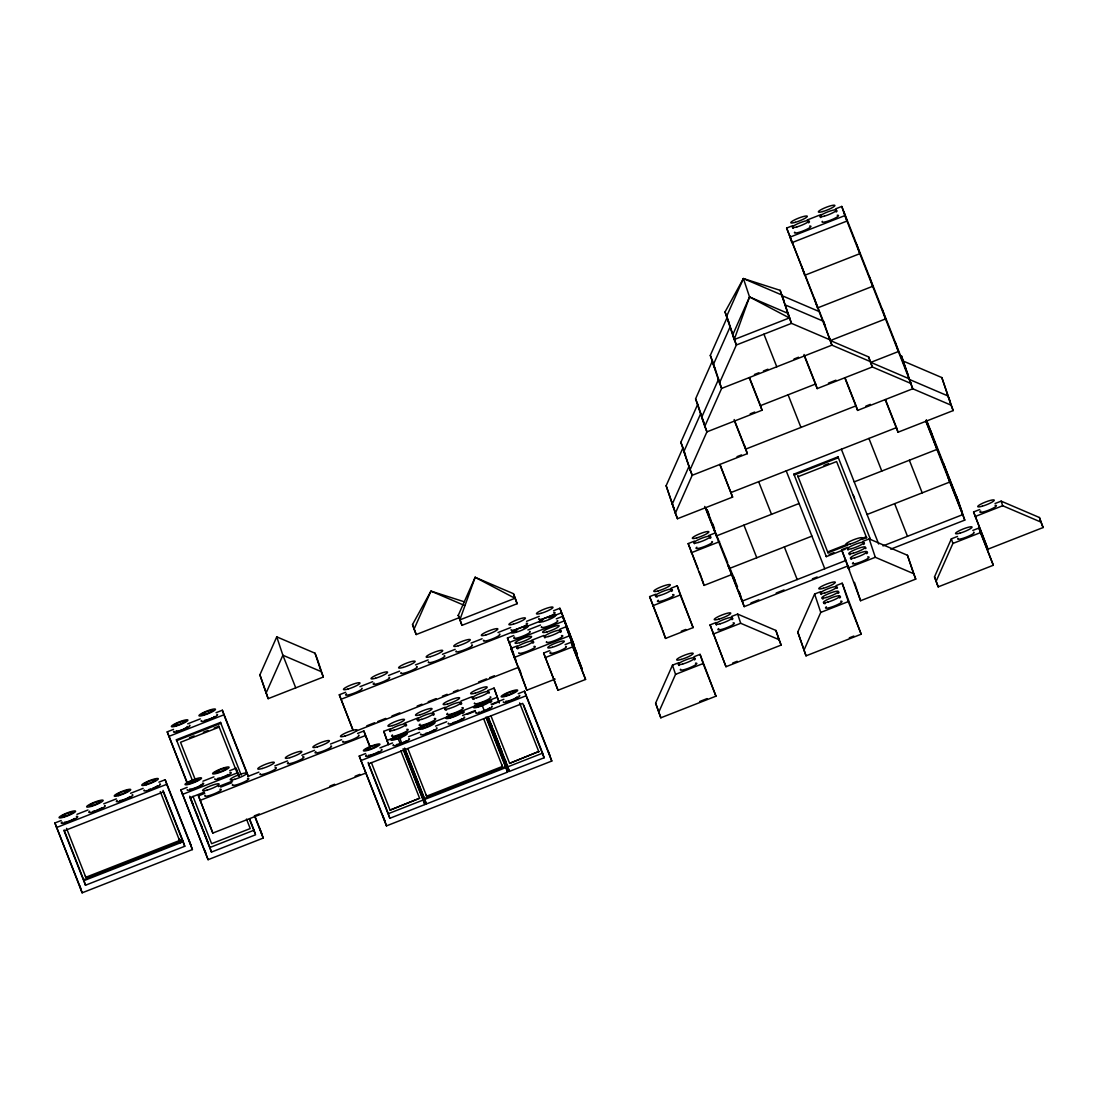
<?xml version="1.0" encoding="UTF-8"?>
<svg xmlns="http://www.w3.org/2000/svg" width="1098" height="1098" viewBox="0 0 1098 1098"><rect width="100%" height="100%" fill="white"/><g stroke="black" fill="none" stroke-linecap="round" stroke-linejoin="round"><path stroke-width="1.5" d="M885.18 399.59L898.04 432.214L953.174 410.583L951.033 405.148L912.754 388.774L910.613 383.339L872.334 366.965L870.192 361.53L831.913 345.156L829.786 339.735L791.507 323.361L780.156 290.339L743.415 278.563L749.536 296.94L734.219 339.557L736.36 344.992L719.492 382.982L721.633 388.418L704.765 426.422L706.92 431.857L690.052 469.848L692.193 475.297L675.339 513.288L677.48 518.723L732.613 497.092L720.068 464.536M259.897 674.845L276.751 636.854L315.03 653.214L317.171 658.663L323.306 677.041L268.159 698.671L259.897 674.845L268.159 698.671M266.018 693.236L282.886 655.231L276.751 636.854M459.101 617.721L416.211 634.548L414.07 629.099L430.938 591.108L464.481 601.855M458.291 615.305L475.146 577.315L513.439 593.689L515.58 599.124L517.103 603.722L461.97 625.338L458.291 615.305L461.97 625.338M783.835 300.372L781.694 294.937L743.415 278.563L726.547 316.567L728.688 322.002M719.492 382.982L710.296 355.409L727.164 317.404L725.023 311.969L743.415 278.563M704.765 426.422L695.583 398.849L712.437 360.844L710.296 355.409M730.225 326.6L713.357 364.591L715.498 370.04M690.052 469.848L680.856 442.288L697.724 404.284L695.583 398.849M789.956 318.749L787.815 313.314L749.536 296.94L732.682 334.945L734.823 340.38M675.339 513.288L666.143 485.714L682.997 447.723L680.856 442.288M700.785 413.466L683.917 451.47L692.193 475.297L747.34 453.666L744.787 446.008M718.572 379.222L701.704 417.226L703.845 422.661M689.132 466.101L672.264 504.106L674.405 509.541M693.922 656.755L700.057 654.353L715.965 696.173L660.831 717.804L655.616 703.173L672.484 665.168L678.605 662.767M658.69 712.355L675.544 674.364L672.484 665.168M836.058 585.618L842.193 583.216L861.175 634.219L806.028 655.849L797.766 632.036L814.62 594.032L820.741 591.63M803.887 650.414L820.755 612.409L814.62 594.032M972.814 530.43L978.936 528.028L993.319 565.25L938.186 586.881L934.508 576.848L951.362 538.844L957.497 536.442M936.045 581.446L952.899 543.441L951.362 538.844M414.07 629.099L412.532 624.515L430.938 591.108L464.619 605.506M398.643 735.344L397.339 735.88L400.084 734.809A8.88 1.455 -21.5 0 1 407.372 733.478A8.88 1.455 -21.5 0 1 400.99 737.513L399.562 738.103M397.956 736.154L399.768 735.44A5.929 0.961 -21.5 0 1 404.627 734.562A5.929 0.961 -21.5 0 1 400.372 737.252L399.411 737.65M401.703 743.538L403.131 742.962A8.88 1.455 -21.5 0 0 408.868 738.638M804.34 355.972L817.2 388.596L872.334 366.965L868.655 356.932L830.376 340.558L786.621 228.068L792.921 225.584M807.099 220.025L821.29 214.467M835.468 208.908L841.768 206.438L908.156 374.981M789.695 237.25L844.829 215.62L841.768 206.438M830.376 340.558L885.523 318.928L882.463 309.746M754.408 374.514L758.924 372.744M763.439 370.973L767.941 369.202M794.019 359.005L798.534 357.234M697.724 404.284L706.92 431.857L762.053 410.227L760.516 405.629L815.663 383.998L804.038 354.476M750.222 413.822L754.724 412.052M828.414 383.147L835.935 380.196M845.076 377.849L856.083 405.807L745.803 449.068L734.178 419.546M737.005 456.672L741.521 454.901M865.828 406.136L870.343 404.366M844.76 377.781L857.62 410.405L912.754 388.774L901.417 355.766L906.015 369.546M731.076 492.508L896.503 427.616L885.496 399.658M837.994 456.85L838.296 457.77L794.183 475.063L793.881 474.144L837.994 456.85L870.426 539.324L870.124 538.404M823.953 465.483L828.592 463.672M187.401 783.807L167.225 731.858L173.525 729.388M187.703 723.815L200.303 718.874M216.059 712.698L222.359 710.228L248.477 776.519M168.749 736.442L223.896 714.812L222.359 710.228M220.52 722.415L220.822 723.335L176.709 740.642L176.407 739.723L220.52 722.415L241.217 775.092M189.501 737.719L194.126 735.907M203.391 732.27L208.03 730.458M214.206 728.029L218.831 726.217L238.499 776.3M732.448 574.281L704.079 585.399L688.172 543.592L694.471 541.122M708.649 535.549L714.949 533.079M799.07 503.502L716.363 535.948L713.81 528.289L727.672 562.547M854.217 481.871L936.923 449.425L930.802 431.047M691.232 552.774L719.588 541.657M353.076 730.445L339.309 694.773L345.664 692.289M359.938 686.689L372.634 681.707M388.5 675.476L399.603 671.125M415.469 664.894L428.165 659.925M442.453 654.312L455.148 649.343M471.015 643.112L482.118 638.761M497.984 632.53L510.68 627.548M526.546 621.331L539.242 616.349M553.529 610.749L559.87 608.251L574.254 645.473L559.87 608.251M340.847 699.371L516.98 630.279M523.321 627.795L542.371 620.315M548.712 617.831L561.407 612.849M516.321 661.243L507.441 638.007L513.74 635.536M527.918 629.964L540.518 625.023M556.274 618.847L562.574 616.376L576.958 653.598L562.574 616.376M508.978 642.605L564.111 620.974M188.746 839.531L192.411 849.564L82.13 892.825L54.9 822.978L61.2 820.508M76.956 814.332L87.991 809.995M103.734 803.818L116.347 798.877M130.525 793.319L143.124 788.364M158.881 782.188L165.18 779.717L190.887 844.966M555.176 679.099L526.82 690.217L510.913 648.41L517.213 645.94M531.391 640.367L543.99 635.426M559.747 629.25L566.046 626.78L581.967 668.586L566.046 626.78M56.437 827.576L166.718 784.315L165.18 779.717M671.07 588.199L677.192 585.797L693.099 627.603L665.539 638.418L649.618 596.612L655.753 594.21M811.93 536.126L729.209 568.558L727.686 563.974L740.532 596.598M867.063 514.495L949.77 482.049L943.649 463.672M513.974 657.592L569.121 635.962M259.553 828.029L263.232 838.062L208.098 859.693L180.854 789.846L187.154 787.376M202.91 781.2L213.945 776.862M229.702 770.686L236.001 768.216L239.103 776.08M652.679 605.794L680.252 594.992L677.192 585.797M182.392 794.444L237.525 772.814L236.001 768.216M565.072 644.622L571.193 642.22L585.577 679.442L558.017 690.258L543.634 653.036L549.755 650.634M366.773 725.819L374.651 722.731M377.808 721.496L385.686 718.408M391.986 715.937L399.864 712.849M417.199 706.041L421.92 704.189M428.22 701.718L436.098 698.63M442.398 696.159L447.133 694.307M453.433 691.836L458.154 689.983M478.632 681.94L486.51 678.852M489.667 677.617L494.388 675.764M356.864 730.746L518.723 667.255M545.157 657.633L572.731 646.818L571.193 642.22M204.228 792.152L190.05 797.711L211.461 852.089L255.573 834.782L249.452 819.245M218.406 786.593L232.584 781.035M365.538 773.17L212.834 833.066L198.45 795.844L204.818 793.346M220.725 787.115L231.856 782.75M247.764 776.506L258.895 772.141M274.802 765.896L287.525 760.914M301.84 755.287L314.563 750.305M330.471 744.06L341.615 739.695M357.523 733.45L363.877 730.952L369.999 746.489M847.766 544.032L827.686 551.91L828.002 552.829L847.697 545.102M861.655 538.583L866.295 536.771L866.596 537.691L861.875 539.543M199.987 800.442L365.414 735.55L363.877 730.952M829.155 554.476L833.876 552.61M863.055 541.314L869.177 538.912L907.456 555.272L915.732 579.099L860.585 600.73L841.617 549.727L847.738 547.312M793.881 474.144L826.314 556.631L845.213 549.206M388.459 744.609L383.778 731.337L390.078 728.866M404.27 723.308L418.448 717.735M432.626 712.177L445.225 707.236M460.982 701.059L472.003 696.722M487.759 690.546L494.059 688.075L499.274 702.706L494.059 688.075M386.853 740.532L497.133 697.271M846.215 560.337L742.07 601.182L738.995 592L740.601 596.077M882.984 545.912L962.63 514.674L956.495 496.282M995.021 503.543L1001.143 501.141L1039.422 517.515L1043.1 527.548L987.953 549.178L973.583 511.956L979.704 509.554M548.108 751.005L551.786 761.038L386.469 825.888L359.238 756.042L365.607 753.544M379.908 747.93L392.617 742.948M408.511 736.717L419.642 732.352M435.535 726.107L446.666 721.743M462.56 715.512L475.269 710.53M491.163 704.285L503.886 699.302M518.187 693.689L524.542 691.191L550.249 756.44M467.199 714.359L475.077 711.257M492.398 704.463L497.133 702.61M750.991 602.926L758.869 599.837M776.19 593.044L784.068 589.942M812.438 578.824L817.159 576.972M681.268 631.213L685.783 629.442M704.738 506.425L744.211 606.631L848.191 565.841M890.725 549.151L964.771 520.109L958.636 501.731L926.506 420.163M975.106 516.554L1002.68 505.739L1040.959 522.099L1043.1 527.548M847.738 568.105L875.312 557.29L913.591 573.664L915.732 579.099M360.775 760.64L526.079 695.789L524.542 691.191M731.515 616.486L737.636 614.084L775.915 630.458L781.117 645.089L725.984 666.719L710.063 624.899L716.198 622.497M404.956 749.577L486.181 717.721L507.592 772.1L426.381 803.956L404.846 748.767M66.539 828.345L85.809 877.288L179.55 840.519L179.098 839.133L183.229 841.686L83.97 880.623L64.082 829.992M713.124 634.095L740.697 623.28L778.976 639.654L781.117 645.089M329.908 786.113L334.629 784.246M355.107 776.217L359.842 774.365M254.571 815.773L259.293 813.92M952.899 543.441L980.473 532.626L978.936 528.028M85.507 885.221L184.766 846.284L182.927 840.766L83.668 879.704L85.507 885.221L64.082 830.843L163.341 791.919L184.766 846.284M249.768 819.314L254.05 830.184L209.938 847.491L189.734 796.228M820.755 612.409L848.315 601.594L842.193 583.216M675.544 674.364L703.118 663.549L700.057 654.353M732.695 663.041L737.197 661.271M417.954 798.919L390.078 810.118L419.505 798.315M509.637 763.343L538.761 751.526L509.637 763.343L490.875 715.649M407.948 748.822L426.614 796.174L502.431 766.431L501.923 764.949M423.334 799.948L424.857 804.546L389.845 818.285L388.321 813.687L423.334 799.948L403.131 748.685M424.157 799.632L506.754 767.228M523.622 705.012L542.59 753.173L507.839 766.802L488.116 716.72M849.33 637.828L853.846 636.058M544.128 757.771L522.703 703.393L487.951 717.021L509.376 771.4L544.128 757.771L542.59 753.173M699.618 701.54L707.139 698.589M398.56 737.966L399.535 737.595M400.701 743.401L402.513 742.687A5.929 0.961 -21.5 0 0 404.27 741.877M397.215 735.935A8.88 1.455 -21.5 0 0 390.833 739.97A8.88 1.455 -21.5 0 0 398.121 738.652L400.386 744.032L401.827 743.497L398.917 735.756M400.386 744.032L401.827 743.497M782.298 295.774L819.053 311.489M785.358 304.969L823.637 321.343L829.786 339.735M903.558 361.201L941.837 377.575L953.174 410.583M909.693 379.579L947.972 395.953L950.113 401.388M323.306 677.041L321.165 671.605L282.886 655.231L295.733 687.856M749.55 296.968L789.352 317.926L791.507 323.361L736.36 344.992L727.164 317.404M426.381 803.956L424.418 798.479L505.753 766.582L486.181 716.87M382.804 815.855L383.724 817.969M204.42 849.66L205.806 852.83M973.583 511.956L987.953 549.178M980.473 532.626L993.319 565.25M926.204 420.109L932.326 435.631M945.186 468.256L958.032 500.88M933.863 440.229L946.709 472.854M959.556 505.478L961.711 510.913M926.218 421.522L935.4 444.827M948.247 477.452L961.093 510.076M844.829 215.62L911.23 384.176M925.916 421.454L964.771 520.109M909.35 460.24L922.21 492.865M934.508 576.848L938.186 586.881M786.621 228.068L788.762 233.503M825.174 325.928L789.38 235.054L791.836 242.685L846.97 221.055L843.909 211.873M868.93 438.431L881.79 471.056M894.637 503.68L907.483 536.304M841.37 449.247L878.688 544.004M853.407 495.28L854.669 498.465M866.596 537.691L836.607 461.558L798.013 476.71L797.711 475.791L828.002 552.829M788.09 394.813L800.95 427.438M763.92 334.163L776.78 366.801M841.617 549.727L849.564 569.917M848.315 601.594L861.175 634.219M749.509 377.671L760.516 405.629M786.223 470.877L824.776 568.737M749.207 377.602L762.053 410.227M758.649 481.693L771.51 514.317M784.356 546.941L797.203 579.552M734.48 421.042L747.34 453.666M797.766 632.036L806.028 655.849M743.936 525.132L756.783 557.757M719.766 464.481L732.613 497.092M707.181 509.788L709.006 514.454M712.684 523.773L714.524 528.44M733.491 576.587L735.317 581.254M737.54 586.881L728.894 565.648M706.865 509.733L711.147 520.603M705.657 508.045L714.825 531.35M666.143 485.714L677.48 518.723M688.172 543.592L697.957 568.448M699.179 571.55L701.018 576.217M710.063 624.899L725.984 666.719M680.252 594.992L693.099 627.603M703.118 663.549L715.965 696.173M649.618 596.612L662.465 629.236M655.616 703.173L660.831 717.804M572.731 646.818L585.577 679.442M543.634 653.036L558.017 690.258M517.103 603.722L513.439 593.689M507.441 638.007L513.562 653.543M519.381 669.011L521.207 673.664M510.913 648.41L520.081 671.715M521.317 674.817L526.82 690.217M526.079 695.789L551.786 761.038M519.601 702.94L538.871 751.869M491.012 723.939L492.233 727.041M493.455 730.156L499.576 745.693M500.798 748.795L502.033 751.897M505.094 759.665L506.315 762.781M481.514 703.365L482.585 706.083M482.283 705.657L484.424 711.092A8.88 1.455 -21.5 0 0 491.575 706.192M483.779 719.08L502.431 766.431M412.532 624.515L416.211 634.548M399.768 735.44L400.839 738.158M404.654 748.095L424.844 799.358M424.857 804.546L403.446 750.181L368.434 763.906L389.845 818.285M400.852 750.963L419.711 798.493M383.778 731.337L388.472 744.43M365.414 735.55L369.697 746.434M371.344 762.534L390.078 810.118M368.118 762.424L388.321 813.687M339.309 694.773L353.185 730.458M359.238 756.042L384.945 821.29M223.896 714.812L248.148 776.382M255.216 817.008L261.695 833.464M237.525 772.814L238.788 775.998M254.462 815.773L263.232 838.062M246.487 819.081L250.22 828.551L211.612 843.689L192.96 796.338M195.54 780.335L180.539 742.275L219.133 727.137L218.831 726.217M176.407 739.723L192.781 781.419M198.45 795.844L212.834 833.066M167.225 731.858L187.113 782.366M190.654 798.411L193.097 804.628M196.775 813.947L197.997 817.049M201.058 824.818L202.279 827.933M203.501 831.035L207.797 841.905M180.854 789.846L208.098 859.693M166.718 784.315L192.411 849.564M163.039 790.423L183.229 841.686M160.281 791.576L179.55 840.519M54.9 822.978L80.607 888.227M1039.422 517.515L1040.959 522.099M1001.143 501.141L1002.68 505.739M941.837 377.575L951.033 405.148M910.613 383.339L909.089 378.741L870.81 362.367L898.37 351.552L895.309 342.356M869.602 277.121L872.677 286.303L817.53 307.934L814.469 298.752M856.756 244.497L859.816 253.679L804.683 275.31L801.622 266.128M896.503 427.616L898.04 432.214M868.655 356.932L870.192 361.53M907.456 555.272L913.591 573.664M856.083 405.807L857.62 410.405M829.361 337.498L831.913 345.156L721.633 388.418L712.437 360.844M869.177 538.912L875.312 557.29M815.663 383.998L817.2 388.596M780.156 290.339L789.352 317.926L734.219 339.557L725.023 311.969M854.464 582.352L860.585 600.73M826.012 555.712L826.314 556.631M775.915 630.458L778.976 639.654M739.091 591.314L740.628 595.898M741.136 597.436L744.211 606.631M711.765 522.154L713.302 526.752M682.997 447.723L685.55 455.382M737.636 614.084L740.697 623.28M701.526 577.74L704.079 585.399M662.986 630.76L665.539 638.418M507.537 765.882L509.376 771.4M506.068 767.502L507.592 772.1M484.259 710.639L484.424 711.092A8.88 1.455 -21.5 0 1 476.024 712.3M426.106 794.678L426.614 796.174M384.19 819.026L386.469 825.888M315.03 653.214L321.165 671.605M254.05 830.184L255.161 833.56M209.622 846.572L211.461 852.089M180.168 841.85L180.47 842.77M85.356 875.902L85.809 877.288M79.838 885.962L82.13 892.825M529.607 631.377A8.88 1.455 -21.5 0 1 521.728 636.552A8.88 1.455 -21.5 0 1 514.591 637.018M557.18 620.562A8.88 1.455 -21.5 0 1 550.016 625.462A8.88 1.455 -21.5 0 1 541.63 626.656M533.079 641.781A8.88 1.455 -21.5 0 1 532.859 643.181M517.844 648.822A8.88 1.455 -21.5 0 1 517.529 647.875M560.639 630.966A8.88 1.455 -21.5 0 1 560.419 632.366M544.965 637.911A8.88 1.455 -21.5 0 1 545.102 637.06M561.49 635.577A8.88 1.455 -21.5 0 1 555.739 640.161A8.88 1.455 -21.5 0 1 546.639 641.657M533.93 646.393A8.88 1.455 -21.5 0 1 528.879 650.689A8.88 1.455 -21.5 0 1 518.764 652.843M565.799 646.406A8.88 1.455 -21.5 0 1 557.921 651.581A8.88 1.455 -21.5 0 1 550.784 652.047M553.79 612.464A8.88 1.455 -21.5 0 1 548.039 617.049A8.88 1.455 -21.5 0 1 538.926 618.545M526.216 623.28A8.88 1.455 -21.5 0 1 521.179 627.576A8.88 1.455 -21.5 0 1 511.064 629.73M471.756 644.883A8.88 1.455 -21.5 0 1 464.605 649.783A8.88 1.455 -21.5 0 1 456.219 650.977M499.329 634.068A8.88 1.455 -21.5 0 1 492.179 638.967A8.88 1.455 -21.5 0 1 483.779 640.161M444.182 655.698A8.88 1.455 -21.5 0 1 437.031 660.598A8.88 1.455 -21.5 0 1 428.645 661.792M416.622 666.513A8.88 1.455 -21.5 0 1 409.458 671.413A8.88 1.455 -21.5 0 1 401.072 672.607M389.049 677.329A8.88 1.455 -21.5 0 1 381.171 682.503A8.88 1.455 -21.5 0 1 374.034 682.97M361.928 688.226A8.88 1.455 -21.5 0 1 352.883 693.593A8.88 1.455 -21.5 0 1 346.474 693.785M432.832 713.906A8.88 1.455 -21.5 0 1 433.298 715.292M418.969 720.906A8.88 1.455 -21.5 0 1 417.679 720.37M434.369 718.504A8.88 1.455 -21.5 0 1 427.891 723.39A8.88 1.455 -21.5 0 1 420.04 724.131M406.795 729.319A8.88 1.455 -21.5 0 1 400.331 734.205A8.88 1.455 -21.5 0 1 392.48 734.946M405.944 724.707A8.88 1.455 -21.5 0 1 405.725 726.107M390.27 731.666A8.88 1.455 -21.5 0 1 390.408 730.801M461.942 707.688A8.88 1.455 -21.5 0 1 455.464 712.575A8.88 1.455 -21.5 0 1 447.613 713.316M460.405 703.104A8.88 1.455 -21.5 0 1 460.872 704.477M446.543 710.09A8.88 1.455 -21.5 0 1 445.253 709.555M489.104 692.344A8.88 1.455 -21.5 0 1 488.981 693.209M474.116 699.275A8.88 1.455 -21.5 0 1 472.826 698.74M487.979 692.289A8.88 1.455 -21.5 0 1 488.665 692.262M490.188 696.859A8.88 1.455 -21.5 0 1 483.038 701.759A8.88 1.455 -21.5 0 1 474.652 702.953M460.94 711.929A8.88 1.455 -21.5 0 1 462.601 713.48M448.039 717.653A8.88 1.455 -21.5 0 1 448.574 717.2M449.343 716.678A8.88 1.455 -21.5 0 1 450.304 716.102M451.443 715.498A8.88 1.455 -21.5 0 1 452.719 714.894M454.078 714.276A8.88 1.455 -21.5 0 1 455.519 713.7M456.96 713.151A8.88 1.455 -21.5 0 1 459.705 712.259M484.534 702.336A8.88 1.455 -21.5 0 1 490.175 702.665M480.279 704.079A8.88 1.455 -21.5 0 1 483.079 702.885M672.635 594.594A8.88 1.455 -21.5 0 1 666.157 599.481A8.88 1.455 -21.5 0 1 658.306 600.222M671.111 589.997A8.88 1.455 -21.5 0 1 671.564 591.383M657.235 596.996A8.88 1.455 -21.5 0 1 655.945 596.461M229.907 772.416A8.88 1.455 -21.5 0 1 224.87 776.711A8.88 1.455 -21.5 0 1 214.755 778.88M202.348 783.231A8.88 1.455 -21.5 0 1 197.297 787.527A8.88 1.455 -21.5 0 1 187.182 789.695M227.904 774.502A5.929 0.961 -21.5 0 1 226.764 775.229M225.996 775.641A5.929 0.961 -21.5 0 1 224.239 776.451M223.292 776.835A5.929 0.961 -21.5 0 1 221.384 777.521M219.669 778.015A5.929 0.961 -21.5 0 1 217.898 778.262M200.92 784.576A5.929 0.961 -21.5 0 1 200.344 785.317M199.836 785.674A5.929 0.961 -21.5 0 1 198.436 786.456M197.585 786.854A5.929 0.961 -21.5 0 1 192.919 788.611M191.381 788.982A5.929 0.961 -21.5 0 1 189.899 788.899M74.376 818.449A5.929 0.961 -21.5 0 1 73.237 819.177M72.468 819.588A5.929 0.961 -21.5 0 1 70.711 820.398M69.764 820.782A5.929 0.961 -21.5 0 1 67.856 821.469M66.964 821.743A5.929 0.961 -21.5 0 1 64.37 822.21M104.639 805.534A8.88 1.455 -21.5 0 1 96.761 810.708A8.88 1.455 -21.5 0 1 89.624 811.175M101.949 807.634A5.929 0.961 -21.5 0 1 100.796 808.361M100.042 808.773A5.929 0.961 -21.5 0 1 96.363 810.338M94.524 810.928A5.929 0.961 -21.5 0 1 93.001 811.298M76.38 816.363A8.88 1.455 -21.5 0 1 69.915 821.249A8.88 1.455 -21.5 0 1 62.064 821.99M132.213 794.719A8.88 1.455 -21.5 0 1 124.335 799.893A8.88 1.455 -21.5 0 1 117.198 800.36M159.773 783.903A8.88 1.455 -21.5 0 1 152.622 788.803A8.88 1.455 -21.5 0 1 144.236 789.997M129.88 796.517A5.929 0.961 -21.5 0 1 129.015 797.175M128.37 797.546A5.929 0.961 -21.5 0 1 126.764 798.356M125.858 798.768A5.929 0.961 -21.5 0 1 123.937 799.522M122.99 799.838A5.929 0.961 -21.5 0 1 119.97 800.566M157.453 785.701A5.929 0.961 -21.5 0 1 156.589 786.36M155.943 786.731A5.929 0.961 -21.5 0 1 154.338 787.54M153.418 787.952A5.929 0.961 -21.5 0 1 152.471 788.337M150.563 789.023A5.929 0.961 -21.5 0 1 148.848 789.517M434.108 729.635A5.929 0.961 -21.5 0 1 433.243 730.28M432.598 730.664A5.929 0.961 -21.5 0 1 430.992 731.474M430.073 731.872A5.929 0.961 -21.5 0 1 429.126 732.27M427.218 732.956A5.929 0.961 -21.5 0 1 425.502 733.437M436.428 727.823A8.88 1.455 -21.5 0 1 429.277 732.723A8.88 1.455 -21.5 0 1 420.891 733.931M398.45 738.007A5.929 0.961 -21.5 0 1 393.592 738.885A5.929 0.961 -21.5 0 1 397.847 736.195M406.178 740.752A5.929 0.961 -21.5 0 1 405.67 741.095M400.592 743.442A5.929 0.961 -21.5 0 1 399.645 743.771M398.752 744.046A5.929 0.961 -21.5 0 1 396.625 744.499M400.262 744.087A8.88 1.455 -21.5 0 1 393.317 744.746M464.001 717.008A8.88 1.455 -21.5 0 1 456.85 721.908A8.88 1.455 -21.5 0 1 448.464 723.115M461.874 718.559A5.929 0.961 -21.5 0 1 460.803 719.465M460.172 719.849A5.929 0.961 -21.5 0 1 456.699 721.455M455.739 721.811A5.929 0.961 -21.5 0 1 453.076 722.621M489.447 707.743A5.929 0.961 -21.5 0 1 489.241 708.004M488.377 708.649A5.929 0.961 -21.5 0 1 486.977 709.432M486.139 709.843A5.929 0.961 -21.5 0 1 481.473 711.6M479.332 712.053A5.929 0.961 -21.5 0 1 478.879 712.067M519.148 695.377A8.88 1.455 -21.5 0 1 512.711 699.989A8.88 1.455 -21.5 0 1 503.309 701.855M517.048 696.736A5.929 0.961 -21.5 0 1 516.458 697.491M515.95 697.834A5.929 0.961 -21.5 0 1 514.55 698.616M513.699 699.028A5.929 0.961 -21.5 0 1 509.033 700.785M508.223 700.991A5.929 0.961 -21.5 0 1 506.013 701.059M378.728 751.512A5.929 0.961 -21.5 0 1 375.049 753.461M374.102 753.846A5.929 0.961 -21.5 0 1 368.42 755.218M381.404 749.412A8.88 1.455 -21.5 0 1 373.526 754.587A8.88 1.455 -21.5 0 1 366.403 755.053M330.91 745.954A8.88 1.455 -21.5 0 1 323.032 751.128A8.88 1.455 -21.5 0 1 315.895 751.595M358.47 735.138A8.88 1.455 -21.5 0 1 351.319 740.038A8.88 1.455 -21.5 0 1 342.933 741.246M275.076 767.612A8.88 1.455 -21.5 0 1 269.326 772.196A8.88 1.455 -21.5 0 1 260.212 773.692M302.65 756.797A8.88 1.455 -21.5 0 1 296.172 761.669A8.88 1.455 -21.5 0 1 288.321 762.41M219.943 789.242A8.88 1.455 -21.5 0 1 214.192 793.827A8.88 1.455 -21.5 0 1 205.079 795.309M247.517 778.427A8.88 1.455 -21.5 0 1 241.752 783.011A8.88 1.455 -21.5 0 1 232.652 784.494M216.951 714.414A8.88 1.455 -21.5 0 1 209.8 719.3A8.88 1.455 -21.5 0 1 201.414 720.508M189.391 725.229A8.88 1.455 -21.5 0 1 182.227 730.115A8.88 1.455 -21.5 0 1 173.841 731.323M214.275 716.514A5.929 0.961 -21.5 0 1 213.767 716.857M212.367 717.639A5.929 0.961 -21.5 0 1 211.516 718.051M210.596 718.463A5.929 0.961 -21.5 0 1 207.742 719.533M206.849 719.808A5.929 0.961 -21.5 0 1 204.722 720.261M187.14 726.451A5.929 0.961 -21.5 0 1 187.25 726.766M186.701 727.329A5.929 0.961 -21.5 0 1 183.023 729.278M182.076 729.662A5.929 0.961 -21.5 0 1 180.168 730.348M179.276 730.623A5.929 0.961 -21.5 0 1 176.284 730.719M694.65 658.539A8.88 1.455 -21.5 0 1 694.43 659.939M678.962 665.498A8.88 1.455 -21.5 0 1 679.099 664.633M695.501 663.151A8.88 1.455 -21.5 0 1 689.75 667.749A8.88 1.455 -21.5 0 1 680.636 669.231M840.697 601.21A8.88 1.455 -21.5 0 1 834.233 606.082A8.88 1.455 -21.5 0 1 826.382 606.823M839.174 596.612A8.88 1.455 -21.5 0 1 839.627 597.998M825.298 603.612A8.88 1.455 -21.5 0 1 824.008 603.063M973.528 532.214A8.88 1.455 -21.5 0 1 966.377 537.114A8.88 1.455 -21.5 0 1 957.991 538.308M836.1 587.416A8.88 1.455 -21.5 0 1 837.101 588.35M821.551 594.443A8.88 1.455 -21.5 0 1 821.249 593.496M838.323 592A8.88 1.455 -21.5 0 1 838.103 593.4M823.088 599.041A8.88 1.455 -21.5 0 1 822.773 598.094M995.062 505.341A8.88 1.455 -21.5 0 1 988.584 510.227A8.88 1.455 -21.5 0 1 980.734 510.968M867.695 556.892A8.88 1.455 -21.5 0 1 861.216 561.778A8.88 1.455 -21.5 0 1 853.366 562.519M866.844 552.28A8.88 1.455 -21.5 0 1 866.624 553.68M851.609 559.321A8.88 1.455 -21.5 0 1 851.293 558.374M863.783 543.098A8.88 1.455 -21.5 0 1 863.55 544.498M848.095 550.043A8.88 1.455 -21.5 0 1 848.232 549.192M864.634 547.71A8.88 1.455 -21.5 0 1 865.622 548.629M850.085 554.723A8.88 1.455 -21.5 0 1 849.77 553.79M733.08 622.895A8.88 1.455 -21.5 0 1 726.601 627.768A8.88 1.455 -21.5 0 1 718.751 628.509M731.543 618.298A8.88 1.455 -21.5 0 1 732.009 619.67M716.349 625.037A8.88 1.455 -21.5 0 1 716.39 624.748M711.861 541.547A8.88 1.455 -21.5 0 1 703.983 546.722A8.88 1.455 -21.5 0 1 696.859 547.188M709.651 536.977A8.88 1.455 -21.5 0 1 710.118 538.363M694.444 543.716A8.88 1.455 -21.5 0 1 694.499 543.428M837.211 215.235A8.88 1.455 -21.5 0 1 831.461 219.82A8.88 1.455 -21.5 0 1 822.347 221.316M809.638 226.051A8.88 1.455 -21.5 0 1 803.887 230.635A8.88 1.455 -21.5 0 1 794.774 232.131M836.36 210.624A8.88 1.455 -21.5 0 1 836.141 212.024M820.686 217.569A8.88 1.455 -21.5 0 1 820.81 216.718M808.787 221.439A8.88 1.455 -21.5 0 1 808.567 222.839M793.113 228.384A8.88 1.455 -21.5 0 1 793.25 227.533M475.146 577.315L459.829 619.903L514.962 598.273L475.146 577.315M399.686 738.062L398.245 738.597L399.686 738.062M516.115 632.27A8.88 1.455 -21.5 0 0 528.124 626.217A8.88 1.455 -21.5 0 0 515.319 629.881A8.88 1.455 -21.5 0 0 516.115 632.27M543.688 621.454A8.88 1.455 -21.5 0 0 555.684 615.402A8.88 1.455 -21.5 0 0 542.892 619.066A8.88 1.455 -21.5 0 0 543.688 621.454M521.111 647.271A8.88 1.455 -21.5 0 0 533.12 641.205A8.88 1.455 -21.5 0 0 520.315 644.883A8.88 1.455 -21.5 0 0 521.111 647.271M552.294 647.298A8.88 1.455 -21.5 0 0 564.303 641.246A8.88 1.455 -21.5 0 0 551.498 644.91A8.88 1.455 -21.5 0 0 552.294 647.298M548.684 636.456A8.88 1.455 -21.5 0 0 560.694 630.389A8.88 1.455 -21.5 0 0 547.888 634.068A8.88 1.455 -21.5 0 0 548.684 636.456M547.147 631.858A8.88 1.455 -21.5 0 0 559.156 625.805A8.88 1.455 -21.5 0 0 546.351 629.47A8.88 1.455 -21.5 0 0 547.147 631.858M519.587 642.673A8.88 1.455 -21.5 0 0 531.583 636.62A8.88 1.455 -21.5 0 0 518.791 640.285A8.88 1.455 -21.5 0 0 519.587 642.673M540.971 613.343A8.88 1.455 -21.5 0 0 552.98 607.276A8.88 1.455 -21.5 0 0 540.175 610.955A8.88 1.455 -21.5 0 0 540.971 613.343M513.411 624.158A8.88 1.455 -21.5 0 0 525.407 618.092A8.88 1.455 -21.5 0 0 512.615 621.77A8.88 1.455 -21.5 0 0 513.411 624.158M458.264 645.789A8.88 1.455 -21.5 0 0 470.273 639.722A8.88 1.455 -21.5 0 0 457.468 643.401A8.88 1.455 -21.5 0 0 458.264 645.789M485.838 634.973A8.88 1.455 -21.5 0 0 497.847 628.907A8.88 1.455 -21.5 0 0 485.041 632.585A8.88 1.455 -21.5 0 0 485.838 634.973M430.691 656.604A8.88 1.455 -21.5 0 0 442.7 650.538A8.88 1.455 -21.5 0 0 429.894 654.216A8.88 1.455 -21.5 0 0 430.691 656.604M403.117 667.419A8.88 1.455 -21.5 0 0 415.126 661.353A8.88 1.455 -21.5 0 0 402.321 665.031A8.88 1.455 -21.5 0 0 403.117 667.419M375.557 678.235A8.88 1.455 -21.5 0 0 387.567 672.168A8.88 1.455 -21.5 0 0 374.761 675.846A8.88 1.455 -21.5 0 0 375.557 678.235M347.984 689.05A8.88 1.455 -21.5 0 0 359.993 682.983A8.88 1.455 -21.5 0 0 347.188 686.662A8.88 1.455 -21.5 0 0 347.984 689.05M392.453 725.6A8.88 1.455 -21.5 0 0 404.462 719.547A8.88 1.455 -21.5 0 0 391.657 723.211A8.88 1.455 -21.5 0 0 392.453 725.6M420.026 714.784A8.88 1.455 -21.5 0 0 432.036 708.732A8.88 1.455 -21.5 0 0 419.23 712.396A8.88 1.455 -21.5 0 0 420.026 714.784M421.563 719.382A8.88 1.455 -21.5 0 0 433.559 713.329A8.88 1.455 -21.5 0 0 420.767 716.994A8.88 1.455 -21.5 0 0 421.563 719.382M393.99 730.197A8.88 1.455 -21.5 0 0 405.999 724.145A8.88 1.455 -21.5 0 0 393.194 727.809A8.88 1.455 -21.5 0 0 393.99 730.197M449.123 708.567A8.88 1.455 -21.5 0 0 461.133 702.514A8.88 1.455 -21.5 0 0 448.327 706.179A8.88 1.455 -21.5 0 0 449.123 708.567M476.697 697.752A8.88 1.455 -21.5 0 0 488.706 691.699A8.88 1.455 -21.5 0 0 475.901 695.363A8.88 1.455 -21.5 0 0 476.697 697.752M447.6 703.969A8.88 1.455 -21.5 0 0 459.609 697.916A8.88 1.455 -21.5 0 0 446.804 701.595A8.88 1.455 -21.5 0 0 447.6 703.969M475.159 693.167A8.88 1.455 -21.5 0 0 487.169 687.101A8.88 1.455 -21.5 0 0 474.363 690.779A8.88 1.455 -21.5 0 0 475.159 693.167M659.829 595.473A8.88 1.455 -21.5 0 0 671.839 589.42A8.88 1.455 -21.5 0 0 659.033 593.085A8.88 1.455 -21.5 0 0 659.829 595.473M658.292 590.875A8.88 1.455 -21.5 0 0 670.302 584.822A8.88 1.455 -21.5 0 0 657.496 588.487A8.88 1.455 -21.5 0 0 658.292 590.875M189.529 784.109A8.88 1.455 -21.5 0 0 201.538 778.057A8.88 1.455 -21.5 0 0 188.732 781.721A8.88 1.455 -21.5 0 0 189.529 784.109M190.778 783.176A5.929 0.961 -21.5 0 0 198.779 779.141A5.929 0.961 -21.5 0 0 190.242 781.584A5.929 0.961 -21.5 0 0 190.778 783.176M217.102 773.294A8.88 1.455 -21.5 0 0 229.111 767.241A8.88 1.455 -21.5 0 0 216.306 770.906A8.88 1.455 -21.5 0 0 217.102 773.294M218.351 772.361A5.929 0.961 -21.5 0 0 226.353 768.325A5.929 0.961 -21.5 0 0 217.816 770.769A5.929 0.961 -21.5 0 0 218.351 772.361M64.823 816.308A5.929 0.961 -21.5 0 0 72.825 812.273A5.929 0.961 -21.5 0 0 64.288 814.716A5.929 0.961 -21.5 0 0 64.823 816.308M91.148 806.426A8.88 1.455 -21.5 0 0 103.157 800.373A8.88 1.455 -21.5 0 0 90.352 804.038A8.88 1.455 -21.5 0 0 91.148 806.426M92.383 805.493A5.929 0.961 -21.5 0 0 100.398 801.458A5.929 0.961 -21.5 0 0 91.861 803.901A5.929 0.961 -21.5 0 0 92.383 805.493M63.574 817.241A8.88 1.455 -21.5 0 0 75.584 811.189A8.88 1.455 -21.5 0 0 62.778 814.853A8.88 1.455 -21.5 0 0 63.574 817.241M118.708 795.611A8.88 1.455 -21.5 0 0 130.717 789.558A8.88 1.455 -21.5 0 0 117.911 793.236A8.88 1.455 -21.5 0 0 118.708 795.611M119.957 794.678A5.929 0.961 -21.5 0 0 127.958 790.642A5.929 0.961 -21.5 0 0 119.421 793.085A5.929 0.961 -21.5 0 0 119.957 794.678M146.281 784.809A8.88 1.455 -21.5 0 0 158.29 778.743A8.88 1.455 -21.5 0 0 145.485 782.421A8.88 1.455 -21.5 0 0 146.281 784.809M147.53 783.862A5.929 0.961 -21.5 0 0 155.532 779.827A5.929 0.961 -21.5 0 0 146.995 782.27A5.929 0.961 -21.5 0 0 147.53 783.862M424.185 727.782A5.929 0.961 -21.5 0 0 432.187 723.747A5.929 0.961 -21.5 0 0 423.65 726.19A5.929 0.961 -21.5 0 0 424.185 727.782M422.936 728.729A8.88 1.455 -21.5 0 0 434.945 722.662A8.88 1.455 -21.5 0 0 422.14 726.341A8.88 1.455 -21.5 0 0 422.936 728.729M450.509 717.914A8.88 1.455 -21.5 0 0 462.519 711.847A8.88 1.455 -21.5 0 0 449.713 715.525A8.88 1.455 -21.5 0 0 450.509 717.914M451.758 716.967A5.929 0.961 -21.5 0 0 459.76 712.931A5.929 0.961 -21.5 0 0 451.223 715.374A5.929 0.961 -21.5 0 0 451.758 716.967M479.332 706.151A5.929 0.961 -21.5 0 0 487.334 702.116A5.929 0.961 -21.5 0 0 478.797 704.559A5.929 0.961 -21.5 0 0 479.332 706.151M478.083 707.098A8.88 1.455 -21.5 0 0 490.092 701.032A8.88 1.455 -21.5 0 0 477.287 704.71A8.88 1.455 -21.5 0 0 478.083 707.098M505.656 696.283A8.88 1.455 -21.5 0 0 517.652 690.217A8.88 1.455 -21.5 0 0 504.86 693.895A8.88 1.455 -21.5 0 0 505.656 696.283M506.892 695.35A5.929 0.961 -21.5 0 0 514.907 691.301A5.929 0.961 -21.5 0 0 506.37 693.758A5.929 0.961 -21.5 0 0 506.892 695.35M369.161 749.371A5.929 0.961 -21.5 0 0 377.163 745.336A5.929 0.961 -21.5 0 0 368.626 747.779A5.929 0.961 -21.5 0 0 369.161 749.371M367.912 750.305A8.88 1.455 -21.5 0 0 379.922 744.252A8.88 1.455 -21.5 0 0 367.116 747.916A8.88 1.455 -21.5 0 0 367.912 750.305M317.404 746.86A8.88 1.455 -21.5 0 0 329.414 740.793A8.88 1.455 -21.5 0 0 316.608 744.471A8.88 1.455 -21.5 0 0 317.404 746.86M344.978 736.044A8.88 1.455 -21.5 0 0 356.987 729.978A8.88 1.455 -21.5 0 0 344.182 733.656A8.88 1.455 -21.5 0 0 344.978 736.044M289.845 757.675A8.88 1.455 -21.5 0 0 301.854 751.608A8.88 1.455 -21.5 0 0 289.048 755.287A8.88 1.455 -21.5 0 0 289.845 757.675M262.271 768.49A8.88 1.455 -21.5 0 0 274.28 762.424A8.88 1.455 -21.5 0 0 261.475 766.102A8.88 1.455 -21.5 0 0 262.271 768.49M207.124 790.121A8.88 1.455 -21.5 0 0 219.133 784.054A8.88 1.455 -21.5 0 0 206.328 787.733A8.88 1.455 -21.5 0 0 207.124 790.121M234.698 779.305A8.88 1.455 -21.5 0 0 246.707 773.239A8.88 1.455 -21.5 0 0 233.901 776.917A8.88 1.455 -21.5 0 0 234.698 779.305M175.886 726.121A8.88 1.455 -21.5 0 0 187.895 720.055A8.88 1.455 -21.5 0 0 175.09 723.733A8.88 1.455 -21.5 0 0 175.886 726.121M203.459 715.306A8.88 1.455 -21.5 0 0 215.469 709.253A8.88 1.455 -21.5 0 0 202.663 712.918A8.88 1.455 -21.5 0 0 203.459 715.306M204.708 714.373A5.929 0.961 -21.5 0 0 212.71 710.324A5.929 0.961 -21.5 0 0 204.173 712.78A5.929 0.961 -21.5 0 0 204.708 714.373M177.135 725.188A5.929 0.961 -21.5 0 0 185.137 721.139A5.929 0.961 -21.5 0 0 176.6 723.596A5.929 0.961 -21.5 0 0 177.135 725.188M682.682 664.029A8.88 1.455 -21.5 0 0 694.691 657.976A8.88 1.455 -21.5 0 0 681.885 661.641A8.88 1.455 -21.5 0 0 682.682 664.029M681.158 659.445A8.88 1.455 -21.5 0 0 693.167 653.379A8.88 1.455 -21.5 0 0 680.362 657.057A8.88 1.455 -21.5 0 0 681.158 659.445M827.892 602.088A8.88 1.455 -21.5 0 0 839.901 596.022A8.88 1.455 -21.5 0 0 827.096 599.7A8.88 1.455 -21.5 0 0 827.892 602.088M826.355 597.49A8.88 1.455 -21.5 0 0 838.364 591.424A8.88 1.455 -21.5 0 0 825.559 595.102A8.88 1.455 -21.5 0 0 826.355 597.49M960.036 533.12A8.88 1.455 -21.5 0 0 972.046 527.054A8.88 1.455 -21.5 0 0 959.24 530.732A8.88 1.455 -21.5 0 0 960.036 533.12M823.294 588.295A8.88 1.455 -21.5 0 0 835.304 582.242A8.88 1.455 -21.5 0 0 822.498 585.907A8.88 1.455 -21.5 0 0 823.294 588.295M824.831 592.893A8.88 1.455 -21.5 0 0 836.827 586.84A8.88 1.455 -21.5 0 0 824.035 590.504A8.88 1.455 -21.5 0 0 824.831 592.893M982.243 506.219A8.88 1.455 -21.5 0 0 994.253 500.166A8.88 1.455 -21.5 0 0 981.447 503.831A8.88 1.455 -21.5 0 0 982.243 506.219M853.352 553.186A8.88 1.455 -21.5 0 0 865.361 547.12A8.88 1.455 -21.5 0 0 852.556 550.798A8.88 1.455 -21.5 0 0 853.352 553.186M854.875 557.77A8.88 1.455 -21.5 0 0 866.885 551.718A8.88 1.455 -21.5 0 0 854.079 555.382A8.88 1.455 -21.5 0 0 854.875 557.77M850.277 543.99A8.88 1.455 -21.5 0 0 862.287 537.924A8.88 1.455 -21.5 0 0 849.481 541.602A8.88 1.455 -21.5 0 0 850.277 543.99M851.815 548.588A8.88 1.455 -21.5 0 0 863.824 542.522A8.88 1.455 -21.5 0 0 851.019 546.2A8.88 1.455 -21.5 0 0 851.815 548.588M718.737 619.176A8.88 1.455 -21.5 0 0 730.746 613.109A8.88 1.455 -21.5 0 0 717.941 616.788A8.88 1.455 -21.5 0 0 718.737 619.176M720.274 623.76A8.88 1.455 -21.5 0 0 732.284 617.707A8.88 1.455 -21.5 0 0 719.478 621.386A8.88 1.455 -21.5 0 0 720.274 623.76M698.369 542.453A8.88 1.455 -21.5 0 0 710.379 536.387A8.88 1.455 -21.5 0 0 697.573 540.065A8.88 1.455 -21.5 0 0 698.369 542.453M696.846 537.855A8.88 1.455 -21.5 0 0 708.855 531.789A8.88 1.455 -21.5 0 0 696.05 535.467A8.88 1.455 -21.5 0 0 696.846 537.855M796.832 226.929A8.88 1.455 -21.5 0 0 808.842 220.863A8.88 1.455 -21.5 0 0 796.036 224.541A8.88 1.455 -21.5 0 0 796.832 226.929M824.406 216.114A8.88 1.455 -21.5 0 0 836.402 210.047A8.88 1.455 -21.5 0 0 823.61 213.726A8.88 1.455 -21.5 0 0 824.406 216.114M795.295 222.331A8.88 1.455 -21.5 0 0 807.305 216.265A8.88 1.455 -21.5 0 0 794.499 219.943A8.88 1.455 -21.5 0 0 795.295 222.331M822.869 211.516A8.88 1.455 -21.5 0 0 834.878 205.45A8.88 1.455 -21.5 0 0 822.073 209.128A8.88 1.455 -21.5 0 0 822.869 211.516"/></g></svg>
